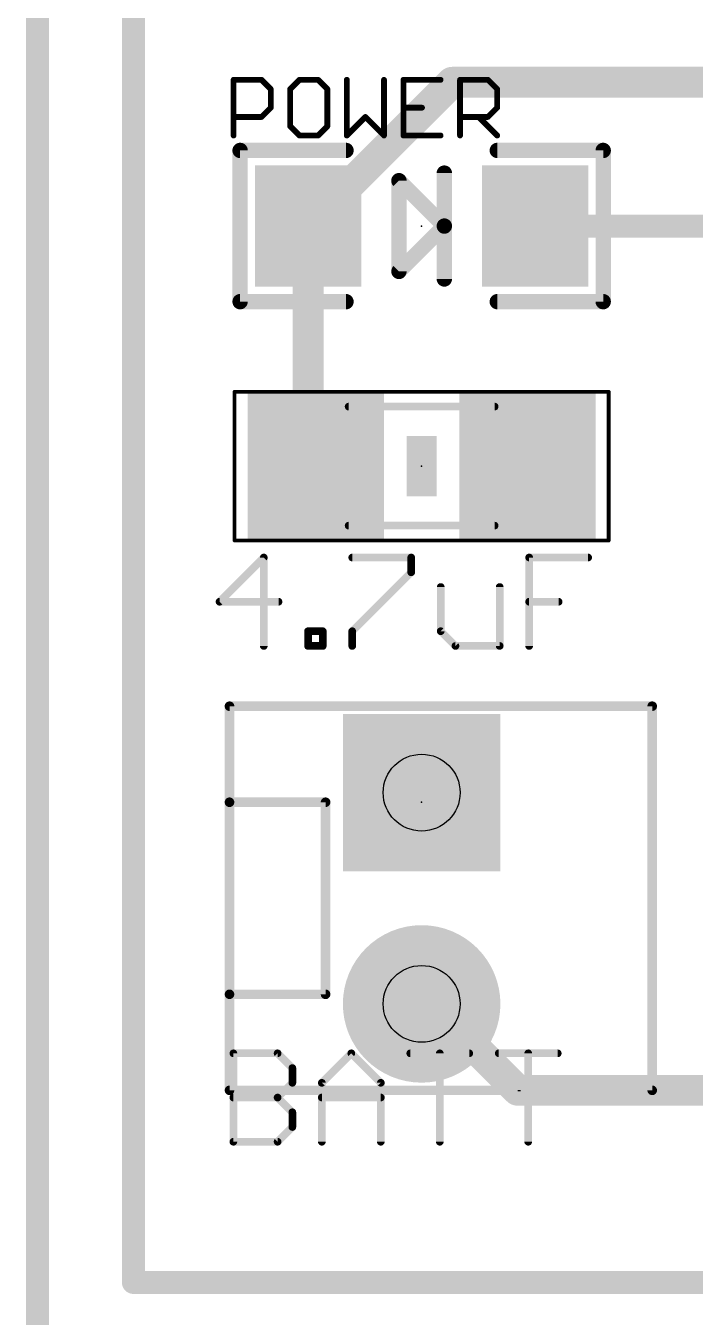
# Model space of a CAD drawing. Extents: x -1 to 156, y 2 to 108.
# Drawn here: x -1.42 to 7.43, y 19.86 to 36.94 of the extents above; entities that cross this region are included whole.
import ezdxf

# ---------------------------------------------------------------- set-up
doc = ezdxf.new("R2010")
doc.units = 0
for name, color, linetype in [('1', 22, 'CONTINUOUS'), ('16', 175, 'CONTINUOUS'), ('17', 82, 'CONTINUOUS'), ('19', 53, 'CONTINUOUS'), ('20', 7, 'CONTINUOUS'), ('21', 253, 'CONTINUOUS'), ('23', 7, 'CONTINUOUS'), ('25', 253, 'CONTINUOUS'), ('27', 253, 'CONTINUOUS'), ('29', 253, 'CONTINUOUS'), ('30', 253, 'CONTINUOUS'), ('31', 253, 'CONTINUOUS'), ('35', 253, 'CONTINUOUS'), ('39', 22, 'CONTINUOUS'), ('44', 253, 'CONTINUOUS'), ('51', 253, 'CONTINUOUS')]:
    doc.layers.add(name, color=color, linetype=linetype)

# ---------------------------------------------------------------- blocks, each defined once
blk = doc.blocks.new('RECT')
blk.add_solid([(-0.5, -0.5), (0.5, -0.5), (-0.5, 0.5), (0.5, 0.5)])
blk = doc.blocks.new('SQUAREP')
blk.add_solid([(-0.5, -0.5), (0.5, -0.5), (-0.5, 0.5), (0.5, 0.5)])
blk = doc.blocks.new('ROUNDP')
at = {"const_width": 0.5}
blk.add_lwpolyline([(0, -0.25, 1), (0, 0.25, 1), (0, -0.25)], format="xyb", dxfattribs=at)

msp = doc.modelspace()

# ---------------------------------------------------------------- linework, layer by layer
at = {"layer": '1'}
for points, const_width in [([(-1.27, 6.35), (-1.27, 107.95)], 0.3048), ([(2.31, 34.29), (4.2125, 36.1925)], 0.4064), ([(4.2125, 36.1925), (15.5274, 36.1925)], 0.4064), ([(2.31, 31.115), (2.31, 34.29)], 0.4064), ([(5.31, 34.29), (8.738, 34.29)], 0.3048), ([(2.41, 31.115), (2.31, 31.115)], 0.4064), ([(3.81, 24.003), (3.937, 24.003)], 0.4064), ([(3.937, 24.003), (5.08, 22.86)], 0.4064), ([(5.1175, 22.86), (10.795, 22.86)], 0.4064)]:
    msp.add_lwpolyline(points, dxfattribs=dict(at, const_width=const_width))
for points, const_width in [([(4.2125, 36.2941, 1), (4.2125, 36.0909)], 0.2032), ([(4.2843, 36.1207, 1), (4.1407, 36.2643)], 0.2032), ([(2.4116, 34.29, 1), (2.2084, 34.29)], 0.2032), ([(2.2382, 34.3618, 1), (2.3818, 34.2182)], 0.2032), ([(5.31, 34.3662, 1), (5.31, 34.2138)], 0.1524), ([(2.31, 31.2166, 1), (2.31, 31.0134)], 0.2032), ([(2.41, 31.0134, 1), (2.41, 31.2166)], 0.2032), ([(2.2084, 31.115, 1), (2.4116, 31.115)], 0.2032), ([(3.81, 24.1046, 1), (3.81, 23.9014)], 0.2032), ([(4.0088, 24.0748, 1), (3.8652, 23.9312)], 0.2032), ([(3.937, 23.9014, 1), (3.937, 24.1046)], 0.2032), ([(5.1175, 22.9616, 1), (5.1175, 22.7584)], 0.2032), ([(5.0082, 22.7882, 1), (5.1518, 22.9318)], 0.2032)]:
    msp.add_lwpolyline(points, format="xyb", dxfattribs=dict(at, const_width=const_width))
at = {"layer": '16', "const_width": 0.3048}
for points in [[(0, 20.32), (0, 93.98)], [(35.56, 20.32), (0, 20.32)]]:
    msp.add_lwpolyline(points, dxfattribs=at)
at = {"layer": '16', "const_width": 0.1524}
for points in [[(0, 20.3962, 1), (0, 20.2438)], [(-0.0762, 20.32, 1), (0.0762, 20.32)]]:
    msp.add_lwpolyline(points, format="xyb", dxfattribs=at)
at = {"layer": '19'}
msp.add_line((5.08, 22.86), (5.1175, 22.86), dxfattribs=at)
at = {"layer": '20', "const_width": 0.3048}
for points in [[(0, 93.98), (0, 20.32)], [(0, 20.32), (35.56, 20.32)]]:
    msp.add_lwpolyline(points, dxfattribs=at)
at = {"layer": '20', "const_width": 0.1524}
for points in [[(0, 20.3962, 1), (0, 20.2438)], [(-0.0762, 20.32, 1), (0.0762, 20.32)]]:
    msp.add_lwpolyline(points, format="xyb", dxfattribs=at)
at = {"layer": '21'}
for points, const_width in [([(2.81, 35.29), (1.41, 35.29)], 0.2032), ([(1.41, 35.29), (1.41, 33.29)], 0.2032), ([(4.81, 35.29), (6.21, 35.29)], 0.2032), ([(6.21, 35.29), (6.21, 33.29)], 0.2032), ([(4.11, 34.99), (4.11, 34.29)], 0.2032), ([(4.11, 34.29), (3.51, 34.89)], 0.2032), ([(3.51, 34.89), (3.51, 33.69)], 0.2032), ([(3.51, 33.69), (4.11, 34.29)], 0.2032), ([(4.11, 34.29), (4.11, 33.59)], 0.2032), ([(1.41, 33.29), (2.81, 33.29)], 0.2032), ([(6.21, 33.29), (4.81, 33.29)], 0.2032), ([(6.858, 27.94), (1.27, 27.94)], 0.127), ([(1.27, 26.67), (1.27, 27.94)], 0.127), ([(6.858, 22.86), (6.858, 27.94)], 0.127), ([(1.27, 24.13), (1.27, 26.67)], 0.127), ([(1.27, 26.67), (2.54, 26.67)], 0.127), ([(2.54, 26.67), (2.54, 24.13)], 0.127), ([(1.27, 22.86), (1.27, 24.13)], 0.127), ([(2.54, 24.13), (1.27, 24.13)], 0.127), ([(6.858, 22.86), (1.27, 22.86)], 0.127)]:
    msp.add_lwpolyline(points, dxfattribs=dict(at, const_width=const_width))
for points, const_width in [([(1.41, 35.3408, 1), (1.41, 35.2392)], 0.1016), ([(1.4608, 35.29, 1), (1.3592, 35.29)], 0.1016), ([(2.81, 35.2392, 1), (2.81, 35.3408)], 0.1016), ([(4.81, 35.3408, 1), (4.81, 35.2392)], 0.1016), ([(6.2608, 35.29, 1), (6.1592, 35.29)], 0.1016), ([(6.21, 35.2392, 1), (6.21, 35.3408)], 0.1016), ([(4.1608, 34.99, 1), (4.0592, 34.99)], 0.1016), ([(3.5459, 34.9259, 1), (3.4741, 34.8541)], 0.1016), ([(3.5608, 34.89, 1), (3.4592, 34.89)], 0.1016), ([(4.1608, 34.29, 1), (4.0592, 34.29)], 0.1016), ([(4.0592, 34.29, 1), (4.1608, 34.29)], 0.1016), ([(4.1459, 34.2541, 1), (4.0741, 34.3259)], 0.1016), ([(4.0741, 34.2541, 1), (4.1459, 34.3259)], 0.1016), ([(3.4741, 33.7259, 1), (3.5459, 33.6541)], 0.1016), ([(3.4592, 33.69, 1), (3.5608, 33.69)], 0.1016), ([(4.0592, 33.59, 1), (4.1608, 33.59)], 0.1016), ([(1.41, 33.3408, 1), (1.41, 33.2392)], 0.1016), ([(1.3592, 33.29, 1), (1.4608, 33.29)], 0.1016), ([(2.81, 33.2392, 1), (2.81, 33.3408)], 0.1016), ([(4.81, 33.3408, 1), (4.81, 33.2392)], 0.1016), ([(6.1592, 33.29, 1), (6.2608, 33.29)], 0.1016), ([(6.21, 33.2392, 1), (6.21, 33.3408)], 0.1016), ([(1.27, 27.9718, 1), (1.27, 27.9083)], 0.0635), ([(1.3017, 27.94, 1), (1.2383, 27.94)], 0.0635), ([(6.8898, 27.94, 1), (6.8263, 27.94)], 0.0635), ([(6.858, 27.9083, 1), (6.858, 27.9718)], 0.0635), ([(1.27, 26.7018, 1), (1.27, 26.6383)], 0.0635), ([(1.3017, 26.67, 1), (1.2383, 26.67)], 0.0635), ([(1.2383, 26.67, 1), (1.3017, 26.67)], 0.0635), ([(2.5718, 26.67, 1), (2.5082, 26.67)], 0.0635), ([(2.54, 26.6383, 1), (2.54, 26.7018)], 0.0635), ([(1.27, 24.1618, 1), (1.27, 24.0983)], 0.0635), ([(1.3017, 24.13, 1), (1.2383, 24.13)], 0.0635), ([(1.2383, 24.13, 1), (1.3017, 24.13)], 0.0635), ([(2.5082, 24.13, 1), (2.5718, 24.13)], 0.0635), ([(2.54, 24.0983, 1), (2.54, 24.1618)], 0.0635), ([(1.27, 22.8917, 1), (1.27, 22.8283)], 0.0635), ([(1.2383, 22.86, 1), (1.3017, 22.86)], 0.0635), ([(6.8263, 22.86, 1), (6.8898, 22.86)], 0.0635), ([(6.858, 22.8283, 1), (6.858, 22.8917)], 0.0635)]:
    msp.add_lwpolyline(points, format="xyb", dxfattribs=dict(at, const_width=const_width))
at = {"layer": '23'}
for p in [(3.81, 34.29), (3.81, 31.115), (3.81, 26.67)]:
    msp.add_point(p, dxfattribs=at)
at = {"layer": '25', "const_width": 0.1016}
for points in [[(1.3212, 22.1802), (1.3212, 23.3496)], [(1.3212, 23.3496), (1.9059, 23.3496)], [(1.9059, 23.3496), (2.1008, 23.1547)], [(2.4906, 22.9598), (2.8804, 23.3496)], [(2.8804, 23.3496), (3.2702, 22.9598)], [(3.66, 23.3496), (4.4396, 23.3496)], [(4.0498, 22.1802), (4.0498, 23.3496)], [(4.8294, 23.3496), (5.609, 23.3496)], [(5.2192, 22.1802), (5.2192, 23.3496)], [(2.1008, 23.1547), (2.1008, 22.9598)], [(2.1008, 22.9598), (1.9059, 22.7649)], [(2.4906, 22.1802), (2.4906, 22.9598)], [(3.2702, 22.9598), (3.2702, 22.1802)], [(1.3212, 22.7649), (1.9059, 22.7649)], [(1.9059, 22.7649), (2.1008, 22.57)], [(2.4906, 22.7649), (3.2702, 22.7649)], [(2.1008, 22.57), (2.1008, 22.3751)], [(2.1008, 22.3751), (1.9059, 22.1802)], [(1.9059, 22.1802), (1.3212, 22.1802)]]:
    msp.add_lwpolyline(points, dxfattribs=at)
at = {"layer": '25', "const_width": 0.0508}
for points in [[(1.3466, 23.3496, 1), (1.2958, 23.3496)], [(1.3212, 23.375, 1), (1.3212, 23.3242)], [(1.9238, 23.3675, 1), (1.8879, 23.3316)], [(1.9059, 23.3242, 1), (1.9059, 23.375)], [(2.8983, 23.3675, 1), (2.8624, 23.3316)], [(2.8983, 23.3316, 1), (2.8624, 23.3675)], [(3.66, 23.375, 1), (3.66, 23.3242)], [(4.0752, 23.3496, 1), (4.0244, 23.3496)], [(4.4396, 23.3242, 1), (4.4396, 23.375)], [(4.8294, 23.375, 1), (4.8294, 23.3242)], [(5.2446, 23.3496, 1), (5.1938, 23.3496)], [(5.609, 23.3242, 1), (5.609, 23.375)], [(2.1262, 23.1547, 1), (2.0754, 23.1547)], [(2.0828, 23.1367, 1), (2.1187, 23.1726)], [(2.0754, 22.9598, 1), (2.1262, 22.9598)], [(2.1187, 22.9418, 1), (2.0828, 22.9777)], [(2.516, 22.9598, 1), (2.4652, 22.9598)], [(2.4726, 22.9777, 1), (2.5085, 22.9418)], [(3.2956, 22.9598, 1), (3.2448, 22.9598)], [(3.2522, 22.9418, 1), (3.2881, 22.9777)], [(1.3212, 22.7903, 1), (1.3212, 22.7395)], [(1.9238, 22.7828, 1), (1.8879, 22.7469)], [(1.8879, 22.7828, 1), (1.9238, 22.7469)], [(1.9059, 22.7395, 1), (1.9059, 22.7903)], [(2.4906, 22.7903, 1), (2.4906, 22.7395)], [(3.2702, 22.7395, 1), (3.2702, 22.7903)], [(2.1262, 22.57, 1), (2.0754, 22.57)], [(2.0828, 22.552, 1), (2.1187, 22.5879)], [(2.0754, 22.3751, 1), (2.1262, 22.3751)], [(2.1187, 22.3571, 1), (2.0828, 22.393)], [(1.3212, 22.2056, 1), (1.3212, 22.1548)], [(1.2958, 22.1802, 1), (1.3466, 22.1802)], [(1.8879, 22.1981, 1), (1.9238, 22.1622)], [(1.9059, 22.1548, 1), (1.9059, 22.2056)], [(2.4652, 22.1802, 1), (2.516, 22.1802)], [(3.2448, 22.1802, 1), (3.2956, 22.1802)], [(4.0244, 22.1802, 1), (4.0752, 22.1802)], [(5.1938, 22.1802, 1), (5.2446, 22.1802)]]:
    msp.add_lwpolyline(points, format="xyb", dxfattribs=at)
at = {"layer": '27'}
for points, const_width in [([(1.343, 36.2242, 1), (1.3049, 36.2242)], 0.0381), ([(1.324, 36.2433, 1), (1.324, 36.2052)], 0.0381), ([(1.7061, 36.2377, 1), (1.6791, 36.2107)], 0.0381), ([(1.6926, 36.2052, 1), (1.6926, 36.2433)], 0.0381), ([(2.1953, 36.2433, 1), (2.1953, 36.2052)], 0.0381), ([(2.2087, 36.2107, 1), (2.1818, 36.2377)], 0.0381), ([(2.4545, 36.2377, 1), (2.4275, 36.2107)], 0.0381), ([(2.441, 36.2052, 1), (2.441, 36.2433)], 0.0381), ([(2.8399, 36.2242, 1), (2.8018, 36.2242)], 0.0381), ([(3.3313, 36.2242, 1), (3.2932, 36.2242)], 0.0381), ([(3.5692, 36.2433, 1), (3.5692, 36.2052)], 0.0381), ([(3.5883, 36.2242, 1), (3.5502, 36.2242)], 0.0381), ([(4.0607, 36.2052, 1), (4.0607, 36.2433)], 0.0381), ([(4.3176, 36.2433, 1), (4.3176, 36.2052)], 0.0381), ([(4.3367, 36.2242, 1), (4.2986, 36.2242)], 0.0381), ([(4.6997, 36.2377, 1), (4.6728, 36.2107)], 0.0381), ([(4.6863, 36.2052, 1), (4.6863, 36.2433)], 0.0381), ([(1.8345, 36.1013, 1), (1.7964, 36.1013)], 0.0381), ([(1.802, 36.0879, 1), (1.8289, 36.1148)], 0.0381), ([(2.0914, 36.1013, 1), (2.0533, 36.1013)], 0.0381), ([(2.0589, 36.1148, 1), (2.0859, 36.0879)], 0.0381), ([(2.5829, 36.1013, 1), (2.5448, 36.1013)], 0.0381), ([(2.5504, 36.0879, 1), (2.5773, 36.1148)], 0.0381), ([(4.8282, 36.1013, 1), (4.7901, 36.1013)], 0.0381), ([(4.7957, 36.0879, 1), (4.8226, 36.1148)], 0.0381), ([(1.7964, 35.8556, 1), (1.8345, 35.8556)], 0.0381), ([(1.8289, 35.8421, 1), (1.802, 35.8691)], 0.0381), ([(3.5692, 35.8746, 1), (3.5692, 35.8365)], 0.0381), ([(3.815, 35.8365, 1), (3.815, 35.8746)], 0.0381), ([(4.7901, 35.8556, 1), (4.8282, 35.8556)], 0.0381), ([(4.8226, 35.8421, 1), (4.7957, 35.8691)], 0.0381), ([(1.324, 35.7518, 1), (1.324, 35.7137)], 0.0381), ([(1.6791, 35.7462, 1), (1.7061, 35.7192)], 0.0381), ([(1.6926, 35.7137, 1), (1.6926, 35.7518)], 0.0381), ([(3.08, 35.7462, 1), (3.0531, 35.7192)], 0.0381), ([(3.08, 35.7192, 1), (3.0531, 35.7462)], 0.0381), ([(4.3176, 35.7518, 1), (4.3176, 35.7137)], 0.0381), ([(4.5768, 35.7462, 1), (4.5499, 35.7192)], 0.0381), ([(4.6728, 35.7462, 1), (4.6997, 35.7192)], 0.0381), ([(4.6863, 35.7137, 1), (4.6863, 35.7518)], 0.0381), ([(2.0859, 35.6233, 1), (2.0589, 35.5964)], 0.0381), ([(2.0533, 35.6098, 1), (2.0914, 35.6098)], 0.0381), ([(2.1953, 35.506, 1), (2.1953, 35.4679)], 0.0381), ([(2.441, 35.4679, 1), (2.441, 35.506)], 0.0381), ([(2.5448, 35.6098, 1), (2.5829, 35.6098)], 0.0381), ([(2.5773, 35.5964, 1), (2.5504, 35.6233)], 0.0381), ([(3.5692, 35.506, 1), (3.5692, 35.4679)], 0.0381), ([(4.0607, 35.4679, 1), (4.0607, 35.506)], 0.0381), ([(1.3049, 35.487, 1), (1.343, 35.487)], 0.0381), ([(2.1818, 35.4735, 1), (2.2087, 35.5004)], 0.0381), ([(2.4275, 35.5004, 1), (2.4545, 35.4735)], 0.0381), ([(2.8073, 35.5004, 1), (2.8343, 35.4735)], 0.0381), ([(2.8018, 35.487, 1), (2.8399, 35.487)], 0.0381), ([(3.2932, 35.487, 1), (3.3313, 35.487)], 0.0381), ([(3.2988, 35.4735, 1), (3.3258, 35.5004)], 0.0381), ([(3.5502, 35.487, 1), (3.5883, 35.487)], 0.0381), ([(4.2986, 35.487, 1), (4.3367, 35.487)], 0.0381), ([(4.7957, 35.4735, 1), (4.8226, 35.5004)], 0.0381), ([(1.7486, 29.9063, 1), (1.6978, 29.9063)], 0.0508), ([(1.7412, 29.8884, 1), (1.7052, 29.9243)], 0.0508), ([(2.8926, 29.9317, 1), (2.8926, 29.8809)], 0.0508), ([(3.6976, 29.9063, 1), (3.6468, 29.9063)], 0.0508), ([(3.6722, 29.8809, 1), (3.6722, 29.9317)], 0.0508), ([(5.2568, 29.9063, 1), (5.206, 29.9063)], 0.0508), ([(5.2314, 29.9317, 1), (5.2314, 29.8809)], 0.0508), ([(6.011, 29.8809, 1), (6.011, 29.9317)], 0.0508), ([(3.6468, 29.7114, 1), (3.6976, 29.7114)], 0.0508), ([(3.6902, 29.6935, 1), (3.6542, 29.7294)], 0.0508), ([(4.0874, 29.5165, 1), (4.0366, 29.5165)], 0.0508), ([(4.867, 29.5165, 1), (4.8162, 29.5165)], 0.0508), ([(1.1385, 29.347, 1), (1.1385, 29.2962)], 0.0508), ([(1.1205, 29.3396, 1), (1.1565, 29.3037)], 0.0508), ([(1.9181, 29.2962, 1), (1.9181, 29.347)], 0.0508), ([(5.2314, 29.347, 1), (5.2314, 29.2962)], 0.0508), ([(5.6212, 29.2962, 1), (5.6212, 29.347)], 0.0508), ([(2.3333, 28.9318, 1), (2.2825, 28.9318)], 0.0508), ([(2.3079, 28.9572, 1), (2.3079, 28.9064)], 0.0508), ([(2.5282, 28.9318, 1), (2.4774, 28.9318)], 0.0508), ([(2.5028, 28.9064, 1), (2.5028, 28.9572)], 0.0508), ([(2.918, 28.9318, 1), (2.8672, 28.9318)], 0.0508), ([(2.8746, 28.9498, 1), (2.9106, 28.9139)], 0.0508), ([(4.08, 28.9498, 1), (4.044, 28.9139)], 0.0508), ([(4.0366, 28.9318, 1), (4.0874, 28.9318)], 0.0508), ([(1.6978, 28.7369, 1), (1.7486, 28.7369)], 0.0508), ([(2.3079, 28.7623, 1), (2.3079, 28.7115)], 0.0508), ([(2.2825, 28.7369, 1), (2.3333, 28.7369)], 0.0508), ([(2.4774, 28.7369, 1), (2.5282, 28.7369)], 0.0508), ([(2.5028, 28.7115, 1), (2.5028, 28.7623)], 0.0508), ([(2.8672, 28.7369, 1), (2.918, 28.7369)], 0.0508), ([(4.2569, 28.7623, 1), (4.2569, 28.7115)], 0.0508), ([(4.2389, 28.719, 1), (4.2749, 28.7549)], 0.0508), ([(4.8162, 28.7369, 1), (4.867, 28.7369)], 0.0508), ([(4.8416, 28.7115, 1), (4.8416, 28.7623)], 0.0508), ([(5.206, 28.7369, 1), (5.2568, 28.7369)], 0.0508)]:
    msp.add_lwpolyline(points, format="xyb", dxfattribs=dict(at, const_width=const_width))
for points, const_width in [([(1.324, 35.487), (1.324, 36.2242)], 0.0762), ([(1.324, 36.2242), (1.6926, 36.2242)], 0.0762), ([(1.6926, 36.2242), (1.8155, 36.1013)], 0.0762), ([(2.1953, 36.2242), (2.0724, 36.1013)], 0.0762), ([(2.441, 36.2242), (2.1953, 36.2242)], 0.0762), ([(2.5639, 36.1013), (2.441, 36.2242)], 0.0762), ([(2.8208, 36.2242), (2.8208, 35.487)], 0.0762), ([(3.3123, 35.487), (3.3123, 36.2242)], 0.0762), ([(4.0607, 36.2242), (3.5692, 36.2242)], 0.0762), ([(3.5692, 36.2242), (3.5692, 35.487)], 0.0762), ([(4.3176, 35.487), (4.3176, 36.2242)], 0.0762), ([(4.3176, 36.2242), (4.6863, 36.2242)], 0.0762), ([(4.6863, 36.2242), (4.8091, 36.1013)], 0.0762), ([(1.8155, 36.1013), (1.8155, 35.8556)], 0.0762), ([(2.0724, 36.1013), (2.0724, 35.6098)], 0.0762), ([(2.5639, 35.6098), (2.5639, 36.1013)], 0.0762), ([(4.8091, 36.1013), (4.8091, 35.8556)], 0.0762), ([(1.8155, 35.8556), (1.6926, 35.7327)], 0.0762), ([(3.5692, 35.8556), (3.815, 35.8556)], 0.0762), ([(4.8091, 35.8556), (4.6863, 35.7327)], 0.0762), ([(1.6926, 35.7327), (1.324, 35.7327)], 0.0762), ([(2.8208, 35.487), (3.0665, 35.7327)], 0.0762), ([(3.0665, 35.7327), (3.3123, 35.487)], 0.0762), ([(4.6863, 35.7327), (4.3176, 35.7327)], 0.0762), ([(4.5634, 35.7327), (4.8091, 35.487)], 0.0762), ([(2.0724, 35.6098), (2.1953, 35.487)], 0.0762), ([(2.1953, 35.487), (2.441, 35.487)], 0.0762), ([(2.441, 35.487), (2.5639, 35.6098)], 0.0762), ([(3.5692, 35.487), (4.0607, 35.487)], 0.0762), ([(1.7232, 29.9063), (1.1385, 29.3216)], 0.1016), ([(1.7232, 28.7369), (1.7232, 29.9063)], 0.1016), ([(2.8926, 29.9063), (3.6722, 29.9063)], 0.1016), ([(3.6722, 29.9063), (3.6722, 29.7114)], 0.1016), ([(5.2314, 28.7369), (5.2314, 29.9063)], 0.1016), ([(5.2314, 29.9063), (6.011, 29.9063)], 0.1016), ([(3.6722, 29.7114), (2.8926, 28.9318)], 0.1016), ([(4.062, 29.5165), (4.062, 28.9318)], 0.1016), ([(4.8416, 28.7369), (4.8416, 29.5165)], 0.1016), ([(1.1385, 29.3216), (1.9181, 29.3216)], 0.1016), ([(5.2314, 29.3216), (5.6212, 29.3216)], 0.1016), ([(2.3079, 28.7369), (2.3079, 28.9318)], 0.1016), ([(2.3079, 28.9318), (2.5028, 28.9318)], 0.1016), ([(2.5028, 28.9318), (2.5028, 28.7369)], 0.1016), ([(2.8926, 28.9318), (2.8926, 28.7369)], 0.1016), ([(4.062, 28.9318), (4.2569, 28.7369)], 0.1016), ([(2.5028, 28.7369), (2.3079, 28.7369)], 0.1016), ([(4.2569, 28.7369), (4.8416, 28.7369)], 0.1016)]:
    msp.add_lwpolyline(points, dxfattribs=dict(at, const_width=const_width))
at = {"layer": '39', "const_width": 0.0508}
for points in [[(1.337, 32.098), (6.283, 32.098)], [(1.337, 30.132), (1.337, 32.098)], [(6.283, 32.098), (6.283, 30.132)], [(6.283, 30.132), (1.337, 30.132)]]:
    msp.add_lwpolyline(points, dxfattribs=at)
at = {"layer": '39', "const_width": 0.0254}
for points in [[(1.337, 32.1107, 1), (1.337, 32.0853)], [(1.3497, 32.098, 1), (1.3243, 32.098)], [(6.2957, 32.098, 1), (6.2703, 32.098)], [(6.283, 32.0853, 1), (6.283, 32.1107)], [(1.337, 30.1447, 1), (1.337, 30.1193)], [(1.3243, 30.132, 1), (1.3497, 30.132)], [(6.2703, 30.132, 1), (6.2957, 30.132)], [(6.283, 30.1193, 1), (6.283, 30.1447)]]:
    msp.add_lwpolyline(points, format="xyb", dxfattribs=at)
at = {"layer": '44'}
for centre in [(3.81, 26.797), (3.81, 24.003)]:
    msp.add_circle(centre, 0.508, dxfattribs=at)
at = {"layer": '51', "const_width": 0.1016}
for points in [[(2.845, 31.902), (4.775, 31.902)], [(2.845, 30.328), (4.775, 30.328)]]:
    msp.add_lwpolyline(points, dxfattribs=at)
at = {"layer": '51', "const_width": 0.0508}
for points in [[(2.845, 31.9274, 1), (2.845, 31.8766)], [(4.775, 31.8766, 1), (4.775, 31.9274)], [(2.845, 30.3534, 1), (2.845, 30.3026)], [(4.775, 30.3026, 1), (4.775, 30.3534)]]:
    msp.add_lwpolyline(points, format="xyb", dxfattribs=at)

# ---------------------------------------------------------------- block references
at = {"layer": '1'}
for p, xscale, yscale in [((2.31, 34.29), 1.2, 1.4), ((5.31, 34.29), 1.2, 1.4), ((2.41, 31.115), 1.6, 1.8), ((5.21, 31.115), 1.6, 1.8)]:
    msp.add_blockref('RECT', p, dxfattribs=dict(at, xscale=xscale, yscale=yscale))
at = {"layer": '17', "xscale": 1.8796, "yscale": 1.8796, "rotation": 270}
for name, p in [('SQUAREP', (3.81, 26.797)), ('SQUAREP', (3.81, 26.797)), ('ROUNDP', (3.81, 24.003)), ('ROUNDP', (3.81, 24.003))]:
    msp.add_blockref(name, p, dxfattribs=at)
at = {"layer": '29'}
for p, xscale, yscale in [((2.31, 34.29), 1.4032, 1.6032), ((5.31, 34.29), 1.4032, 1.6032), ((2.41, 31.115), 1.8032, 2.0032), ((5.21, 31.115), 1.8032, 2.0032)]:
    msp.add_blockref('RECT', p, dxfattribs=dict(at, xscale=xscale, yscale=yscale))
at = {"layer": '29', "xscale": 2.0828, "yscale": 2.0828, "rotation": 270}
for name, p in [('SQUAREP', (3.81, 26.797)), ('ROUNDP', (3.81, 24.003))]:
    msp.add_blockref(name, p, dxfattribs=at)
at = {"layer": '30', "xscale": 2.0828, "yscale": 2.0828, "rotation": 270}
for name, p in [('SQUAREP', (3.81, 26.797)), ('ROUNDP', (3.81, 24.003))]:
    msp.add_blockref(name, p, dxfattribs=at)
at = {"layer": '31'}
for p, xscale, yscale in [((2.31, 34.29), 1.1238, 1.3238), ((5.31, 34.29), 1.1238, 1.3238), ((2.41, 31.115), 1.5238, 1.7238), ((5.21, 31.115), 1.5238, 1.7238)]:
    msp.add_blockref('RECT', p, dxfattribs=dict(at, xscale=xscale, yscale=yscale))
at = {"layer": '35', "xscale": 0.3998, "yscale": 0.8002}
msp.add_blockref('RECT', (3.81, 31.115), dxfattribs=at)
at = {"layer": '51', "xscale": 0.7501, "yscale": 1.7}
for p in [(2.4832, 31.1141), (5.1368, 31.1159)]:
    msp.add_blockref('RECT', p, dxfattribs=at)
at = {"layer": '51', "xscale": 0.5842, "yscale": 0.5842, "rotation": 270}
for p in [(3.81, 26.67), (3.81, 24.13)]:
    msp.add_blockref('RECT', p, dxfattribs=at)

doc.saveas('drawing.dxf')
